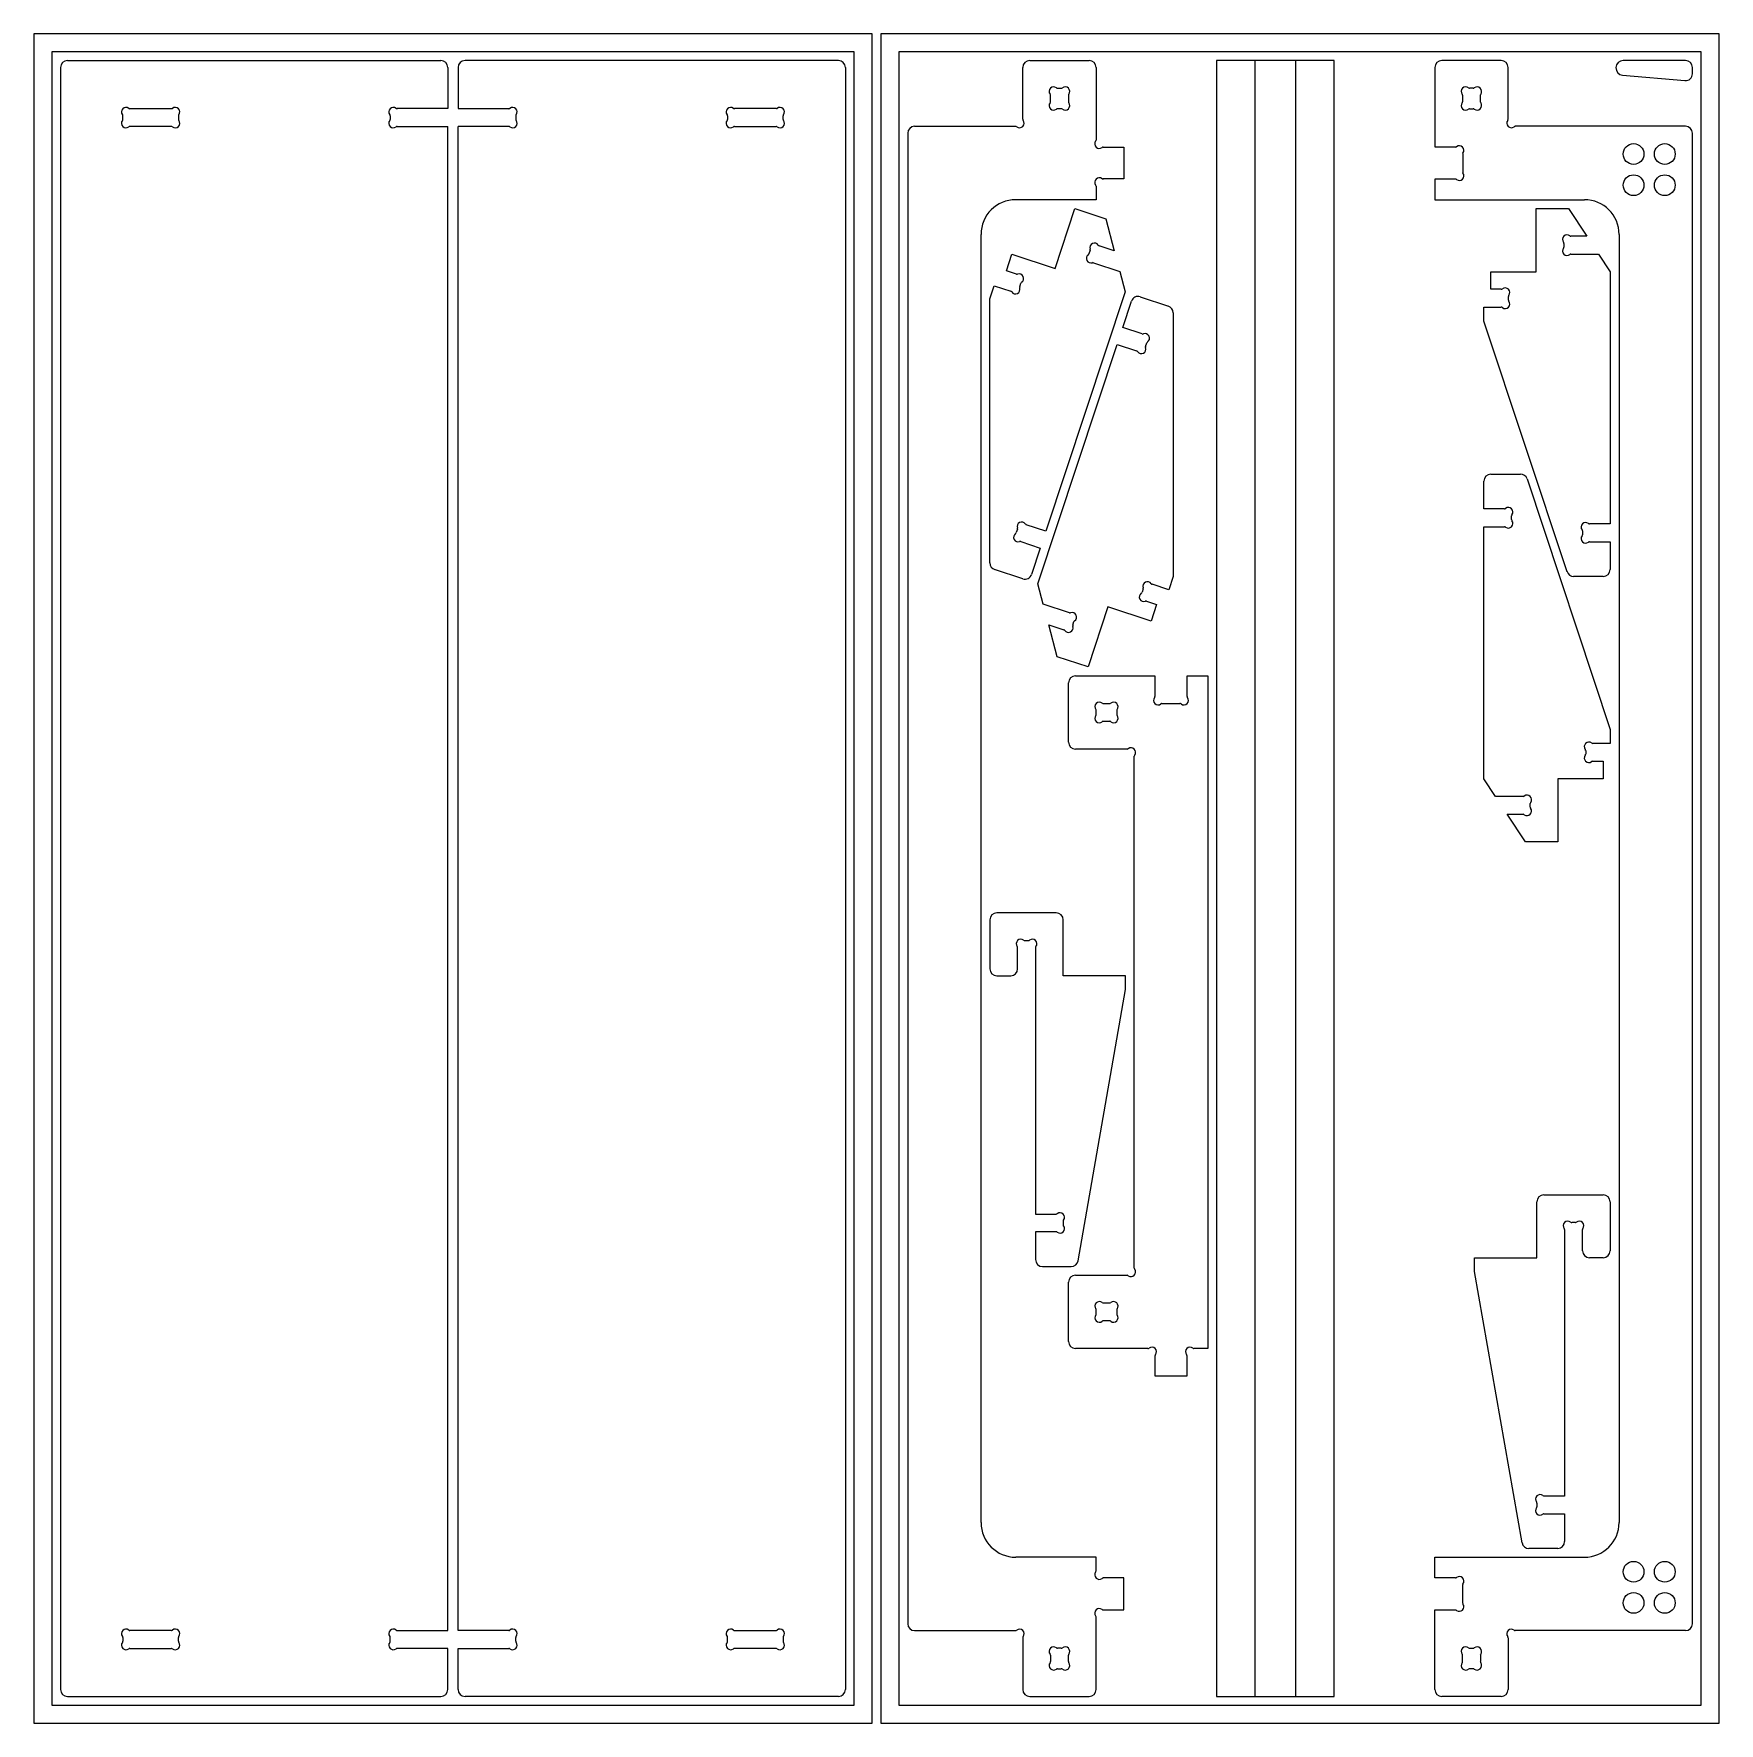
# Model space of a CAD drawing. Header units: millimetres. Extents: x 252 to 2692, y 303 to 2793.
# Drawn here: x 252 to 1469, y 303 to 1523 of the extents above; entities that cross this region are included whole.
import ezdxf

# ---------------------------------------------------------------- set-up
doc = ezdxf.new("R2010")
doc.units = ezdxf.units.MM

msp = doc.modelspace()

# ---------------------------------------------------------------- linework, layer by layer
at = {"color": 7, "linetype": 'Continuous', "lineweight": 15}
for p, q in [((251.9, 1523.4), (251.9, 303.4)), ((857.1, 1523.4), (251.9, 1523.4)), ((857.1, 303.4), (857.1, 1523.4)), ((863.5, 1523.4), (863.5, 303.4)), ((1468.7, 1523.4), (863.5, 1523.4)), ((1468.7, 303.4), (1468.7, 1523.4)), ((264.9, 1510.4), (264.9, 316.4)), ((844.1, 1510.4), (264.9, 1510.4)), ((276.2, 1504.1), (545.8, 1504.1)), ((832.8, 1504.1), (563.2, 1504.1)), ((844.1, 316.4), (844.1, 1510.4)), ((1455.7, 1510.4), (876.5, 1510.4)), ((876.5, 1510.4), (876.5, 316.4)), ((970.9, 1504.1), (1013.8, 1504.1)), ((1105.8, 1504.1), (1105.8, 322.8)), ((1133.7, 1504.1), (1105.8, 1504.1)), ((1133.7, 322.8), (1133.7, 1504.1)), ((1162.7, 1504.1), (1133.7, 1504.1)), ((1162.7, 1504.1), (1162.7, 322.8)), ((1190.6, 1504.1), (1162.7, 1504.1)), ((1190.6, 322.8), (1190.6, 1504.1)), ((1311.3, 1504.1), (1268.4, 1504.1)), ((1444.4, 1504.1), (1399.4, 1504.1)), ((1455.7, 316.4), (1455.7, 1510.4)), ((271.2, 1499.1), (271.2, 327.8)), ((550.8, 1499.1), (550.8, 1469.4)), ((558.2, 1499.1), (558.2, 1469.4)), ((837.8, 1499.1), (837.8, 327.8)), ((965.9, 1461.7), (965.9, 1499.1)), ((1018.8, 1499.1), (1018.8, 1446.7)), ((1263.4, 1499.1), (1263.4, 1441.7)), ((1316.3, 1461.7), (1316.3, 1499.1)), ((1398.9, 1493.6), (1443.9, 1489.7)), ((1449.4, 1494.6), (1449.4, 1499.1)), ((985.9, 1474.4), (985.9, 1479)), ((991, 1484.1), (993.7, 1484.1)), ((998.8, 1479), (998.8, 1474.4)), ((1283.4, 1479), (1283.4, 1474.4)), ((1291.1, 1484.1), (1288.5, 1484.1)), ((1296.3, 1474.4), (1296.3, 1479)), ((316.1, 1461.6), (316.1, 1464.3)), ((321.2, 1469.4), (351.2, 1469.4)), ((356.3, 1464.3), (356.3, 1461.6)), ((509.1, 1464.3), (509.1, 1461.6)), ((550.8, 1469.4), (514.2, 1469.4)), ((558.2, 1469.4), (594.8, 1469.4)), ((599.9, 1464.3), (599.9, 1461.6)), ((752.7, 1464.3), (752.7, 1461.6)), ((787.8, 1469.4), (757.8, 1469.4)), ((792.9, 1461.6), (792.9, 1464.3)), ((993.7, 1469.3), (991, 1469.3)), ((1288.5, 1469.3), (1291.1, 1469.3)), ((351.2, 1456.5), (321.2, 1456.5)), ((514.2, 1456.5), (550.8, 1456.5)), ((550.8, 370.4), (550.8, 1456.5)), ((594.8, 1456.5), (558.2, 1456.5)), ((558.2, 370.4), (558.2, 1456.5)), ((757.8, 1456.5), (787.8, 1456.5)), ((887.8, 1456.6), (960.8, 1456.6)), ((1444.4, 1456.6), (1321.4, 1456.6)), ((882.8, 1451.6), (882.8, 375.3)), ((1023.9, 1441.6), (1038.8, 1441.6)), ((1038.8, 1441.6), (1038.8, 1418.6)), ((1263.4, 1441.7), (1278.3, 1441.7)), ((1449.4, 375.3), (1449.4, 1451.6)), ((1283.5, 1436.6), (1283.5, 1423.6)), ((1038.8, 1418.6), (1023.9, 1418.6)), ((1263.4, 1418.5), (1263.4, 1403.6)), ((1278.3, 1418.5), (1263.4, 1418.5)), ((1018.8, 1403.6), (960.8, 1403.6)), ((1018.8, 1413.5), (1018.8, 1403.6)), ((1263.4, 1403.6), (1371.4, 1403.6)), ((989.2, 1353.9), (1003.5, 1397.2)), ((1003.5, 1397.2), (1025.8, 1389.8)), ((1336.5, 1351.6), (1336.5, 1397.2)), ((1336.5, 1397.2), (1360, 1397.2)), ((1360, 1397.2), (1373.2, 1377.2)), ((1025.8, 1389.8), (1032, 1366.7)), ((935.8, 448.3), (935.8, 1378.6)), ((1014.6, 1367.1), (1013.7, 1364.5)), ((1032, 1366.7), (1021, 1370.3)), ((1356.5, 1372.1), (1356.5, 1369.4)), ((1373.2, 1377.2), (1361.6, 1377.2)), ((1396.4, 1378.6), (1396.4, 448.3)), ((954.1, 1352.2), (958.1, 1364.2)), ((958.1, 1364.2), (989.2, 1353.9)), ((1017, 1358.1), (1036, 1351.8)), ((1361.6, 1364.3), (1381.6, 1364.3)), ((1381.6, 1364.3), (1390, 1351.6)), ((961.3, 1349.8), (954.1, 1352.2)), ((963.7, 1340.8), (964.6, 1343.3)), ((1036, 1351.8), (1039.9, 1337.1)), ((1303.8, 1338.9), (1303.8, 1351.6)), ((1303.8, 1351.6), (1336.5, 1351.6)), ((1390, 1351.6), (1390, 1169.5)), ((942.2, 1332), (945.3, 1341.5)), ((942.2, 1141.3), (942.2, 1332)), ((945.3, 1341.5), (957.3, 1337.5)), ((1039.9, 1337.1), (982.6, 1164.3)), ((1038.1, 1311.4), (1044.4, 1330.4)), ((1050.7, 1333.5), (1071, 1326.8)), ((1311.4, 1338.9), (1303.8, 1338.9)), ((1316.5, 1331.1), (1316.5, 1333.8)), ((1074.4, 1322), (1074.4, 1131.4)), ((1298.8, 1316), (1298.8, 1326)), ((1298.8, 1326), (1311.4, 1326)), ((1052.2, 1306.7), (1038.1, 1311.4)), ((1358.9, 1135), (1298.8, 1316)), ((976.7, 1126.3), (1034, 1299.1)), ((1034, 1299.1), (1048.1, 1294.4)), ((1054.6, 1297.7), (1055.4, 1300.2)), ((1298.8, 1180.4), (1298.8, 1200.4)), ((1303.8, 1205.4), (1325.2, 1205.4)), ((1330, 1202), (1390, 1021)), ((1313.7, 1180.4), (1298.8, 1180.4)), ((1318.8, 1172.6), (1318.8, 1175.3)), ((962, 1165.7), (961.1, 1163.2)), ((982.6, 1164.3), (968.4, 1168.9)), ((1298.8, 985.4), (1298.8, 1167.5)), ((1298.8, 1167.5), (1313.7, 1167.5)), ((1370, 1164.4), (1370, 1161.7)), ((1390, 1169.5), (1375.1, 1169.5)), ((964.4, 1156.7), (978.5, 1152)), ((978.5, 1152), (972.2, 1133)), ((1375.1, 1156.6), (1390, 1156.6)), ((1390, 1156.6), (1390, 1136.6)), ((965.9, 1129.9), (945.6, 1136.6)), ((980.6, 1111.6), (976.7, 1126.3)), ((1052.8, 1122.6), (1052, 1120.1)), ((1071.3, 1121.9), (1059.3, 1125.9)), ((1074.4, 1131.4), (1071.3, 1121.9)), ((1385, 1131.6), (1363.6, 1131.6)), ((999.6, 1105.3), (980.6, 1111.6)), ((1055.2, 1113.6), (1062.4, 1111.2)), ((1062.4, 1111.2), (1058.5, 1099.2)), ((1002, 1096.3), (1002.8, 1098.9)), ((1027.4, 1109.5), (1013.1, 1066.2)), ((1058.5, 1099.2), (1027.4, 1109.5)), ((990.8, 1073.6), (984.6, 1096.7)), ((984.6, 1096.7), (995.5, 1093.1)), ((1013.1, 1066.2), (990.8, 1073.6)), ((998.9, 1011.9), (998.9, 1054.8)), ((1003.9, 1059.8), (1061.3, 1059.8)), ((1061.3, 1059.8), (1061.3, 1044.9)), ((1084.5, 1044.9), (1084.5, 1059.8)), ((1084.5, 1059.8), (1099.4, 1059.8)), ((1099.4, 1059.8), (1099.4, 574)), ((1024, 1039.8), (1028.6, 1039.8)), ((1066.4, 1039.8), (1079.4, 1039.8)), ((1018.9, 1032), (1018.9, 1034.7)), ((1028.6, 1026.9), (1024, 1026.9)), ((1033.7, 1034.7), (1033.7, 1032)), ((1390, 1021), (1390, 1011)), ((1041.3, 1006.9), (1003.9, 1006.9)), ((1046.4, 632), (1046.4, 1001.8)), ((1372.3, 1005.9), (1372.3, 1003.2)), ((1390, 1011), (1377.4, 1011)), ((1377.4, 998.1), (1385, 998.1)), ((1385, 998.1), (1385, 985.4)), ((1307.2, 972.7), (1298.8, 985.4)), ((1385, 985.4), (1352.3, 985.4)), ((1352.3, 985.4), (1352.3, 939.8)), ((1327.2, 972.7), (1307.2, 972.7)), ((1332.3, 964.9), (1332.3, 967.6)), ((1315.7, 959.8), (1327.2, 959.8)), ((1328.8, 939.8), (1315.7, 959.8)), ((1352.3, 939.8), (1328.8, 939.8)), ((942.2, 883.6), (942.2, 848.2)), ((990.1, 888.6), (947.2, 888.6)), ((995.1, 843.2), (995.1, 883.6)), ((967.3, 868.6), (970, 868.6)), ((962.2, 848.2), (962.2, 863.5)), ((975.1, 863.5), (975.1, 671.1)), ((947.2, 843.2), (957.2, 843.2)), ((1040.1, 843.2), (995.1, 843.2)), ((1040.1, 833.2), (1040.1, 843.2)), ((1005.8, 637.4), (1040.1, 833.2)), ((1342.1, 685), (1385, 685)), ((975.1, 671.1), (990, 671.1)), ((1337.1, 639.6), (1337.1, 680)), ((1390, 680), (1390, 644.6)), ((995.1, 666), (995.1, 663.3)), ((1357.1, 659.9), (1357.1, 467.5)), ((1364.9, 665), (1362.2, 665)), ((1370, 644.6), (1370, 659.9)), ((990, 658.2), (975.1, 658.2)), ((975.1, 658.2), (975.1, 638.2)), ((1292.1, 639.6), (1337.1, 639.6)), ((1292.1, 629.6), (1292.1, 639.6)), ((1385, 639.6), (1375, 639.6)), ((980.1, 633.2), (1000.9, 633.2)), ((1003.9, 626.9), (1041.3, 626.9)), ((1326.4, 433.8), (1292.1, 629.6)), ((998.9, 579), (998.9, 621.9)), ((1018.9, 599.1), (1018.9, 601.8)), ((1024, 606.9), (1028.6, 606.9)), ((1033.7, 601.8), (1033.7, 599.1)), ((1028.6, 594), (1024, 594)), ((1056.3, 574), (1003.9, 574)), ((1099.4, 574), (1089.5, 574)), ((1061.4, 554), (1061.4, 568.9)), ((1084.4, 568.9), (1084.4, 554)), ((1084.4, 554), (1061.4, 554)), ((1357.1, 467.5), (1342.2, 467.5)), ((1337.1, 462.4), (1337.1, 459.8)), ((1342.2, 454.6), (1357.1, 454.6)), ((1357.1, 454.6), (1357.1, 434.6)), ((1352.1, 429.6), (1331.3, 429.6)), ((1018.8, 423.3), (960.8, 423.3)), ((1018.8, 413.4), (1018.8, 423.3)), ((1263.4, 408.4), (1263.4, 423.3)), ((1263.4, 423.3), (1371.4, 423.3)), ((1038.8, 408.3), (1023.9, 408.3)), ((1038.8, 385.3), (1038.8, 408.3)), ((1278.3, 408.4), (1263.4, 408.4)), ((1283.5, 390.3), (1283.5, 403.3)), ((1018.8, 327.8), (1018.8, 380.2)), ((1023.9, 385.3), (1038.8, 385.3)), ((1263.4, 327.8), (1263.4, 385.2)), ((1263.4, 385.2), (1278.3, 385.2)), ((351.2, 370.4), (321.2, 370.4)), ((514.2, 370.4), (550.8, 370.4)), ((594.8, 370.4), (558.2, 370.4)), ((757.8, 370.4), (787.8, 370.4)), ((887.8, 370.3), (960.8, 370.3)), ((1444.4, 370.3), (1321.4, 370.3)), ((316.1, 365.3), (316.1, 362.6)), ((321.2, 357.5), (351.2, 357.5)), ((356.3, 362.6), (356.3, 365.3)), ((509.1, 362.6), (509.1, 365.3)), ((550.8, 357.5), (514.2, 357.5)), ((550.8, 327.8), (550.8, 357.5)), ((558.2, 357.5), (594.8, 357.5)), ((558.2, 327.8), (558.2, 357.5)), ((599.9, 362.6), (599.9, 365.3)), ((752.7, 362.6), (752.7, 365.3)), ((787.8, 357.5), (757.8, 357.5)), ((792.9, 365.3), (792.9, 362.6)), ((965.9, 365.2), (965.9, 327.8)), ((993.7, 357.6), (991, 357.6)), ((1288.5, 357.6), (1291.1, 357.6)), ((1316.3, 365.2), (1316.3, 327.8)), ((985.9, 352.5), (985.9, 347.9)), ((991, 342.8), (993.7, 342.8)), ((998.8, 347.9), (998.8, 352.5)), ((1283.4, 347.9), (1283.4, 352.5)), ((1291.1, 342.8), (1288.5, 342.8)), ((1296.3, 352.5), (1296.3, 347.9)), ((276.2, 322.8), (545.8, 322.8)), ((832.8, 322.8), (563.2, 322.8)), ((970.9, 322.8), (1013.8, 322.8)), ((1105.8, 322.8), (1133.7, 322.8)), ((1133.7, 322.8), (1162.7, 322.8)), ((1162.7, 322.8), (1190.6, 322.8)), ((1311.3, 322.8), (1268.4, 322.8)), ((264.9, 316.4), (844.1, 316.4)), ((876.5, 316.4), (1455.7, 316.4)), ((251.9, 303.4), (857.1, 303.4)), ((863.5, 303.4), (1468.7, 303.4))]:
    msp.add_line(p, q, dxfattribs=at)
for centre in [(1406.9, 1436.6), (1429.4, 1436.6), (1406.9, 1414.1), (1429.4, 1414.1), (1406.9, 412.8), (1429.4, 412.8), (1406.9, 390.3), (1429.4, 390.3)]:
    msp.add_circle(centre, 7.5, dxfattribs=at)
for centre, radius, start, end in [((276.2, 1499.1), 5, 90, 180), ((545.8, 1499.1), 5, 0, 90), ((563.2, 1499.1), 5, 90, 180), ((832.8, 1499.1), 5, 0, 90), ((970.9, 1499.1), 5, 90, 180), ((1013.8, 1499.1), 5, 0, 90), ((1268.4, 1499.1), 5, 90, 180), ((1311.3, 1499.1), 5, 0, 90), ((1399.4, 1498.8), 5.25, 90, 265), ((1444.4, 1499.1), 5, 0, 90), ((1444.4, 1494.6), 5, 265, 0), ((988.2, 1481.8), 3.27, 52.0874, 217.9126), ((984.6, 1479), 1.27, 0, 37.9126), ((991, 1485.4), 1.27, 232.0874, 270), ((993.7, 1485.4), 1.27, 270, 307.9126), ((996.5, 1481.8), 3.28, 322.0874, 127.9126), ((1000.1, 1479), 1.27, 142.0874, 180), ((1285.7, 1481.8), 3.28, 52.0874, 217.9126), ((1282.1, 1479), 1.27, 0, 37.9126), ((1288.5, 1485.4), 1.27, 232.0874, 270), ((1291.1, 1485.4), 1.27, 270, 307.9126), ((1293.9, 1481.8), 3.28, 322.0874, 127.9126), ((1297.5, 1479), 1.27, 142.0874, 180), ((318.4, 1467), 3.28, 52.0874, 217.9126), ((314.9, 1464.3), 1.27, 0, 37.9126), ((321.2, 1470.6), 1.27, 232.0874, 270), ((351.2, 1470.6), 1.27, 270, 307.9126), ((354, 1467), 3.28, 322.0874, 127.9126), ((357.6, 1464.3), 1.27, 142.0874, 180), ((511.4, 1467), 3.28, 52.0874, 217.9126), ((507.9, 1464.3), 1.27, 0, 37.9126), ((514.2, 1470.6), 1.27, 232.0874, 270), ((594.8, 1470.6), 1.27, 270, 307.9126), ((597.6, 1467), 3.27, 322.0874, 127.9126), ((601.1, 1464.3), 1.27, 142.0874, 180), ((755, 1467), 3.28, 52.0874, 217.9126), ((751.4, 1464.3), 1.27, 0, 37.9126), ((757.8, 1470.6), 1.27, 232.0874, 270), ((787.8, 1470.6), 1.27, 270, 307.9126), ((790.6, 1467), 3.28, 322.0874, 127.9126), ((794.1, 1464.3), 1.27, 142.0874, 180), ((988.2, 1471.6), 3.28, 142.0874, 307.9126), ((984.6, 1474.4), 1.27, 322.0874, 0), ((991, 1468), 1.27, 90, 127.9126), ((993.7, 1468), 1.27, 52.0874, 90), ((996.5, 1471.6), 3.28, 232.0874, 37.9126), ((1000.1, 1474.4), 1.27, 180, 217.9126), ((1285.7, 1471.6), 3.28, 142.0874, 307.9126), ((1282.1, 1474.4), 1.27, 322.0874, 0), ((1288.5, 1468), 1.27, 90, 127.9126), ((1291.1, 1468), 1.27, 52.0874, 90), ((1293.9, 1471.6), 3.28, 232.0874, 37.9126), ((1297.5, 1474.4), 1.27, 180, 217.9126), ((318.4, 1458.8), 3.28, 142.0874, 307.9126), ((314.9, 1461.6), 1.27, 322.0874, 0), ((321.2, 1455.2), 1.27, 90, 127.9126), ((351.2, 1455.2), 1.27, 52.0874, 90), ((354, 1458.8), 3.27, 232.0874, 37.9126), ((357.6, 1461.6), 1.27, 180, 217.9126), ((511.4, 1458.8), 3.28, 142.0874, 307.9126), ((507.9, 1461.6), 1.27, 322.0874, 0), ((514.2, 1455.2), 1.27, 90, 127.9126), ((594.8, 1455.2), 1.27, 52.0874, 90), ((597.6, 1458.8), 3.27, 232.0874, 37.9126), ((601.1, 1461.6), 1.27, 180, 217.9126), ((755, 1458.8), 3.28, 142.0874, 307.9126), ((751.4, 1461.6), 1.27, 322.0874, 0), ((757.8, 1455.2), 1.27, 90, 127.9126), ((787.8, 1455.2), 1.27, 52.0874, 90), ((790.6, 1458.8), 3.28, 232.0874, 37.9126), ((794.1, 1461.6), 1.27, 180, 217.9126), ((887.8, 1451.6), 5, 90, 180), ((960.8, 1455.3), 1.27, 52.0874, 90), ((963.6, 1458.9), 3.28, 232.0874, 37.9126), ((967.2, 1461.7), 1.27, 180, 217.9126), ((1318.6, 1458.9), 3.27, 142.0874, 307.9126), ((1315, 1461.7), 1.27, 322.0874, 0), ((1321.4, 1455.3), 1.27, 90, 127.9126), ((1444.4, 1451.6), 5, 0, 90), ((1021.1, 1443.9), 3.27, 142.0874, 307.9126), ((1017.5, 1446.7), 1.27, 322.0874, 0), ((1023.9, 1440.3), 1.27, 90, 127.9126), ((1278.3, 1442.9), 1.27, 270, 307.9126), ((1281.1, 1439.3), 3.28, 322.0874, 127.9126), ((1284.7, 1436.6), 1.27, 142.0874, 180), ((1021.1, 1416.2), 3.27, 52.0874, 217.9126), ((1023.9, 1419.8), 1.27, 232.0874, 270), ((1278.3, 1417.2), 1.27, 52.0874, 90), ((1281.1, 1420.8), 3.28, 232.0874, 37.9126), ((1284.7, 1423.6), 1.27, 180, 217.9126), ((960.8, 1378.6), 25, 90, 180), ((1017.5, 1413.5), 1.27, 0, 37.9126), ((1371.4, 1378.6), 25, 0, 90), ((1017.7, 1369), 3.28, 33.7372, 199.5624), ((1013.4, 1367.5), 1.27, 341.6498, 19.5624), ((1021.4, 1371.5), 1.27, 213.7372, 251.6498), ((1358.9, 1374.9), 3.27, 52.0874, 217.9126), ((1358.9, 1366.6), 3.27, 142.0874, 307.9126), ((1355.3, 1372.1), 1.27, 0, 37.9126), ((1355.3, 1369.4), 1.27, 322.0874, 0), ((1361.6, 1378.5), 1.27, 232.0874, 270), ((1015.1, 1361.2), 3.27, 123.7372, 289.5624), ((1012.5, 1364.9), 1.27, 303.7372, 341.6498), ((1016.6, 1356.9), 1.27, 71.6498, 109.5624), ((1361.6, 1363), 1.27, 90, 127.9126), ((961.7, 1351), 1.27, 251.6498, 289.5624), ((963.2, 1346.7), 3.27, 303.7372, 109.5624), ((965.8, 1342.9), 1.27, 123.7372, 161.6498), ((956.9, 1336.3), 1.27, 33.7372, 71.6498), ((960.6, 1338.9), 3.27, 213.7372, 19.5624), ((964.9, 1340.4), 1.27, 161.6498, 199.5624), ((1049.1, 1328.8), 5, 71.6498, 161.6498), ((1311.4, 1340.2), 1.27, 270, 307.9126), ((1314.2, 1336.6), 3.27, 322.0874, 127.9126), ((1314.2, 1328.3), 3.27, 232.0874, 37.9126), ((1317.8, 1333.8), 1.27, 142.0874, 180), ((1317.8, 1331.1), 1.27, 180, 217.9126), ((1069.4, 1322), 5, 0, 71.6498), ((1311.4, 1324.7), 1.27, 52.0874, 90), ((1052.6, 1307.9), 1.27, 251.6498, 289.5624), ((1054.1, 1303.6), 3.28, 303.7372, 109.5624), ((1047.7, 1293.2), 1.27, 33.7372, 71.6498), ((1051.5, 1295.8), 3.28, 213.7372, 19.5624), ((1055.8, 1297.3), 1.27, 161.6498, 199.5624), ((1056.6, 1299.8), 1.27, 123.7372, 161.6498), ((1303.8, 1200.4), 5, 90, 180), ((1325.2, 1200.4), 5, 18.3502, 90), ((1313.7, 1181.7), 1.27, 270, 307.9126), ((1316.5, 1178.1), 3.28, 322.0874, 127.9126), ((1316.5, 1169.8), 3.28, 232.0874, 37.9126), ((1320.1, 1175.3), 1.27, 142.0874, 180), ((1320.1, 1172.6), 1.27, 180, 217.9126), ((962.5, 1159.8), 3.28, 123.7372, 289.5624), ((959.9, 1163.6), 1.27, 303.7372, 341.6498), ((965.1, 1167.6), 3.28, 33.7372, 199.5624), ((960.8, 1166.1), 1.27, 341.6498, 19.5624), ((968.8, 1170.2), 1.27, 213.7372, 251.6498), ((1313.7, 1166.2), 1.27, 52.0874, 90), ((1372.3, 1167.2), 3.28, 52.0874, 217.9126), ((1372.3, 1158.9), 3.28, 142.0874, 307.9126), ((1368.7, 1164.4), 1.27, 0, 37.9126), ((1368.7, 1161.7), 1.27, 322.0874, 0), ((1375.1, 1170.8), 1.27, 232.0874, 270), ((964, 1155.5), 1.27, 71.6498, 109.5624), ((1375.1, 1155.3), 1.27, 90, 127.9126), ((947.2, 1141.3), 5, 180, 251.6498), ((1363.6, 1136.6), 5, 198.3502, 270), ((1385, 1136.6), 5, 270, 0), ((967.5, 1134.6), 5, 251.6498, 341.6498), ((1055.9, 1124.5), 3.28, 33.7372, 199.5624), ((1051.6, 1123), 1.27, 341.6498, 19.5624), ((1059.7, 1127.1), 1.27, 213.7372, 251.6498), ((1053.3, 1116.7), 3.28, 123.7372, 289.5624), ((1050.8, 1120.5), 1.27, 303.7372, 341.6498), ((1054.8, 1112.4), 1.27, 71.6498, 109.5624), ((1000, 1106.5), 1.27, 251.6498, 289.5624), ((1001.5, 1102.2), 3.27, 303.7372, 109.5624), ((1004, 1098.5), 1.27, 123.7372, 161.6498), ((995.1, 1091.9), 1.27, 33.7372, 71.6498), ((998.9, 1094.4), 3.28, 213.7372, 19.5624), ((1003.2, 1095.9), 1.27, 161.6498, 199.5624), ((1003.9, 1054.8), 5, 90, 180), ((1021.2, 1037.5), 3.28, 52.0874, 217.9126), ((1024, 1041.1), 1.27, 232.0874, 270), ((1028.6, 1041.1), 1.27, 270, 307.9126), ((1031.4, 1037.5), 3.28, 322.0874, 127.9126), ((1063.6, 1042.1), 3.28, 142.0874, 307.9126), ((1060, 1044.9), 1.27, 322.0874, 0), ((1066.4, 1038.6), 1.27, 90, 127.9126), ((1079.4, 1038.6), 1.27, 52.0874, 90), ((1082.2, 1042.1), 3.28, 232.0874, 37.9126), ((1085.8, 1044.9), 1.27, 180, 217.9126), ((1021.2, 1029.2), 3.28, 142.0874, 307.9126), ((1017.6, 1034.7), 1.27, 0, 37.9126), ((1017.6, 1032), 1.27, 322.0874, 0), ((1024, 1025.7), 1.27, 90, 127.9126), ((1028.6, 1025.7), 1.27, 52.0874, 90), ((1031.4, 1029.2), 3.28, 232.0874, 37.9126), ((1035, 1034.7), 1.27, 142.0874, 180), ((1035, 1032), 1.27, 180, 217.9126), ((1003.9, 1011.9), 5, 180, 270), ((1041.3, 1008.2), 1.27, 270, 307.9126), ((1044.1, 1004.6), 3.28, 322.0874, 127.9126), ((1047.7, 1001.8), 1.27, 142.0874, 180), ((1374.6, 1008.7), 3.28, 52.0874, 217.9126), ((1374.6, 1000.4), 3.28, 142.0874, 307.9126), ((1371, 1005.9), 1.27, 0, 37.9126), ((1371, 1003.2), 1.27, 322.0874, 0), ((1377.4, 1012.3), 1.27, 232.0874, 270), ((1377.4, 996.8), 1.27, 90, 127.9126), ((1327.2, 974), 1.27, 270, 307.9126), ((1330, 970.4), 3.28, 322.0874, 127.9126), ((1330, 962.1), 3.27, 232.0874, 37.9126), ((1333.6, 967.6), 1.27, 142.0874, 180), ((1333.6, 964.9), 1.27, 180, 217.9126), ((1327.2, 958.5), 1.27, 52.0874, 90), ((947.2, 883.6), 5, 90, 180), ((990.1, 883.6), 5, 0, 90), ((964.5, 866.3), 3.28, 52.0874, 217.9126), ((967.3, 869.9), 1.27, 232.0874, 270), ((970, 869.9), 1.27, 270, 307.9126), ((972.8, 866.3), 3.28, 322.0874, 127.9126), ((960.9, 863.5), 1.27, 0, 37.9126), ((976.3, 863.5), 1.27, 142.0874, 180), ((947.2, 848.2), 5, 180, 270), ((957.2, 848.2), 5, 270, 0), ((1342.1, 680), 5, 90, 180), ((1385, 680), 5, 0, 90), ((990, 672.4), 1.27, 270, 307.9126), ((992.8, 668.8), 3.28, 322.0874, 127.9126), ((992.8, 660.6), 3.28, 232.0874, 37.9126), ((996.3, 666), 1.27, 142.0874, 180), ((996.3, 663.3), 1.27, 180, 217.9126), ((1359.4, 662.7), 3.28, 52.0874, 217.9126), ((1355.8, 659.9), 1.27, 0, 37.9126), ((1362.2, 666.3), 1.27, 232.0874, 270), ((1364.9, 666.3), 1.27, 270, 307.9126), ((1367.7, 662.7), 3.28, 322.0874, 127.9126), ((1371.3, 659.9), 1.27, 142.0874, 180), ((990, 657), 1.27, 52.0874, 90), ((980.1, 638.2), 5, 180, 270), ((1000.9, 638.2), 5, 270, 350.0738), ((1375, 644.6), 5, 180, 270), ((1385, 644.6), 5, 270, 0), ((1003.9, 621.9), 5, 90, 180), ((1041.3, 625.6), 1.27, 52.0874, 90), ((1044.1, 629.2), 3.28, 232.0874, 37.9126), ((1047.7, 632), 1.27, 180, 217.9126), ((1021.2, 604.6), 3.27, 52.0874, 217.9126), ((1021.2, 596.3), 3.28, 142.0874, 307.9126), ((1017.6, 601.8), 1.27, 0, 37.9126), ((1017.6, 599.1), 1.27, 322.0874, 0), ((1024, 608.2), 1.27, 232.0874, 270), ((1028.6, 608.2), 1.27, 270, 307.9126), ((1031.4, 604.6), 3.27, 322.0874, 127.9126), ((1031.4, 596.3), 3.28, 232.0874, 37.9126), ((1035, 601.8), 1.27, 142.0874, 180), ((1035, 599.1), 1.27, 180, 217.9126), ((1024, 592.7), 1.27, 90, 127.9126), ((1028.6, 592.7), 1.27, 52.0874, 90), ((1003.9, 579), 5, 180, 270), ((1056.3, 575.3), 1.27, 270, 307.9126), ((1059.1, 571.7), 3.28, 322.0874, 127.9126), ((1086.7, 571.7), 3.28, 52.0874, 217.9126), ((1089.5, 575.3), 1.27, 232.0874, 270), ((1062.7, 568.9), 1.27, 142.0874, 180), ((1083.1, 568.9), 1.27, 0, 37.9126), ((1339.4, 465.2), 3.28, 52.0874, 217.9126), ((1342.2, 468.8), 1.27, 232.0874, 270), ((1339.4, 457), 3.28, 142.0874, 307.9126), ((1335.8, 462.4), 1.27, 0, 37.9126), ((1335.8, 459.8), 1.27, 322.0874, 0), ((1342.2, 453.4), 1.27, 90, 127.9126), ((960.8, 448.3), 25, 180, 270), ((1371.4, 448.3), 25, 270, 0), ((1331.3, 434.6), 5, 189.9262, 270), ((1352.1, 434.6), 5, 270, 0), ((1021.1, 410.6), 3.28, 142.0874, 307.9126), ((1017.5, 413.4), 1.27, 322.0874, 0), ((1023.9, 407), 1.27, 90, 127.9126), ((1278.3, 409.7), 1.27, 270, 307.9126), ((1281.1, 406.1), 3.28, 322.0874, 127.9126), ((1284.7, 403.3), 1.27, 142.0874, 180), ((1021.1, 383), 3.28, 52.0874, 217.9126), ((1017.5, 380.2), 1.27, 0, 37.9126), ((1023.9, 386.6), 1.27, 232.0874, 270), ((1278.3, 383.9), 1.27, 52.0874, 90), ((1281.1, 387.5), 3.28, 232.0874, 37.9126), ((1284.7, 390.3), 1.27, 180, 217.9126), ((318.4, 368.1), 3.28, 52.0874, 217.9126), ((314.9, 365.3), 1.27, 0, 37.9126), ((321.2, 371.7), 1.27, 232.0874, 270), ((351.2, 371.7), 1.27, 270, 307.9126), ((354, 368.1), 3.28, 322.0874, 127.9126), ((357.6, 365.3), 1.27, 142.0874, 180), ((511.4, 368.1), 3.28, 52.0874, 217.9126), ((507.9, 365.3), 1.27, 0, 37.9126), ((514.2, 371.7), 1.27, 232.0874, 270), ((594.8, 371.7), 1.27, 270, 307.9126), ((597.6, 368.1), 3.28, 322.0874, 127.9126), ((601.1, 365.3), 1.27, 142.0874, 180), ((755, 368.1), 3.28, 52.0874, 217.9126), ((751.4, 365.3), 1.27, 0, 37.9126), ((757.8, 371.7), 1.27, 232.0874, 270), ((787.8, 371.7), 1.27, 270, 307.9126), ((790.6, 368.1), 3.28, 322.0874, 127.9126), ((794.1, 365.3), 1.27, 142.0874, 180), ((887.8, 375.3), 5, 180, 270), ((960.8, 371.6), 1.27, 270, 307.9126), ((963.6, 368), 3.28, 322.0874, 127.9126), ((1318.6, 368), 3.27, 52.0874, 217.9126), ((1321.4, 371.6), 1.27, 232.0874, 270), ((1444.4, 375.3), 5, 270, 0), ((318.4, 359.8), 3.28, 142.0874, 307.9126), ((314.9, 362.6), 1.27, 322.0874, 0), ((321.2, 356.2), 1.27, 90, 127.9126), ((351.2, 356.2), 1.27, 52.0874, 90), ((354, 359.8), 3.27, 232.0874, 37.9126), ((357.6, 362.6), 1.27, 180, 217.9126), ((511.4, 359.8), 3.28, 142.0874, 307.9126), ((507.9, 362.6), 1.27, 322.0874, 0), ((514.2, 356.2), 1.27, 90, 127.9126), ((594.8, 356.2), 1.27, 52.0874, 90), ((597.6, 359.8), 3.28, 232.0874, 37.9126), ((601.1, 362.6), 1.27, 180, 217.9126), ((755, 359.8), 3.28, 142.0874, 307.9126), ((751.4, 362.6), 1.27, 322.0874, 0), ((757.8, 356.2), 1.27, 90, 127.9126), ((787.8, 356.2), 1.27, 52.0874, 90), ((790.6, 359.8), 3.28, 232.0874, 37.9126), ((794.1, 362.6), 1.27, 180, 217.9126), ((967.2, 365.2), 1.27, 142.0874, 180), ((988.2, 355.3), 3.28, 52.0874, 217.9126), ((991, 358.9), 1.27, 232.0874, 270), ((993.7, 358.9), 1.27, 270, 307.9126), ((996.5, 355.3), 3.28, 322.0874, 127.9126), ((1285.7, 355.3), 3.28, 52.0874, 217.9126), ((1288.5, 358.9), 1.27, 232.0874, 270), ((1291.1, 358.9), 1.27, 270, 307.9126), ((1293.9, 355.3), 3.28, 322.0874, 127.9126), ((1315, 365.2), 1.27, 0, 37.9126), ((988.2, 345.1), 3.28, 142.0874, 307.9126), ((984.6, 352.5), 1.27, 0, 37.9126), ((984.6, 347.9), 1.27, 322.0874, 0), ((991, 341.5), 1.27, 90, 127.9126), ((993.7, 341.5), 1.27, 52.0874, 90), ((996.5, 345.1), 3.28, 232.0874, 37.9126), ((1000.1, 352.5), 1.27, 142.0874, 180), ((1000.1, 347.9), 1.27, 180, 217.9126), ((1285.7, 345.1), 3.28, 142.0874, 307.9126), ((1282.1, 352.5), 1.27, 0, 37.9126), ((1282.1, 347.9), 1.27, 322.0874, 0), ((1288.5, 341.5), 1.27, 90, 127.9126), ((1291.1, 341.5), 1.27, 52.0874, 90), ((1293.9, 345.1), 3.28, 232.0874, 37.9126), ((1297.5, 352.5), 1.27, 142.0874, 180), ((1297.5, 347.9), 1.27, 180, 217.9126), ((276.2, 327.8), 5, 180, 270), ((545.8, 327.8), 5, 270, 0), ((563.2, 327.8), 5, 180, 270), ((832.8, 327.8), 5, 270, 0), ((970.9, 327.8), 5, 180, 270), ((1013.8, 327.8), 5, 270, 0), ((1268.4, 327.8), 5, 180, 270), ((1311.3, 327.8), 5, 270, 0)]:
    msp.add_arc(centre, radius, start, end, dxfattribs=at)

doc.saveas('drawing.dxf')
